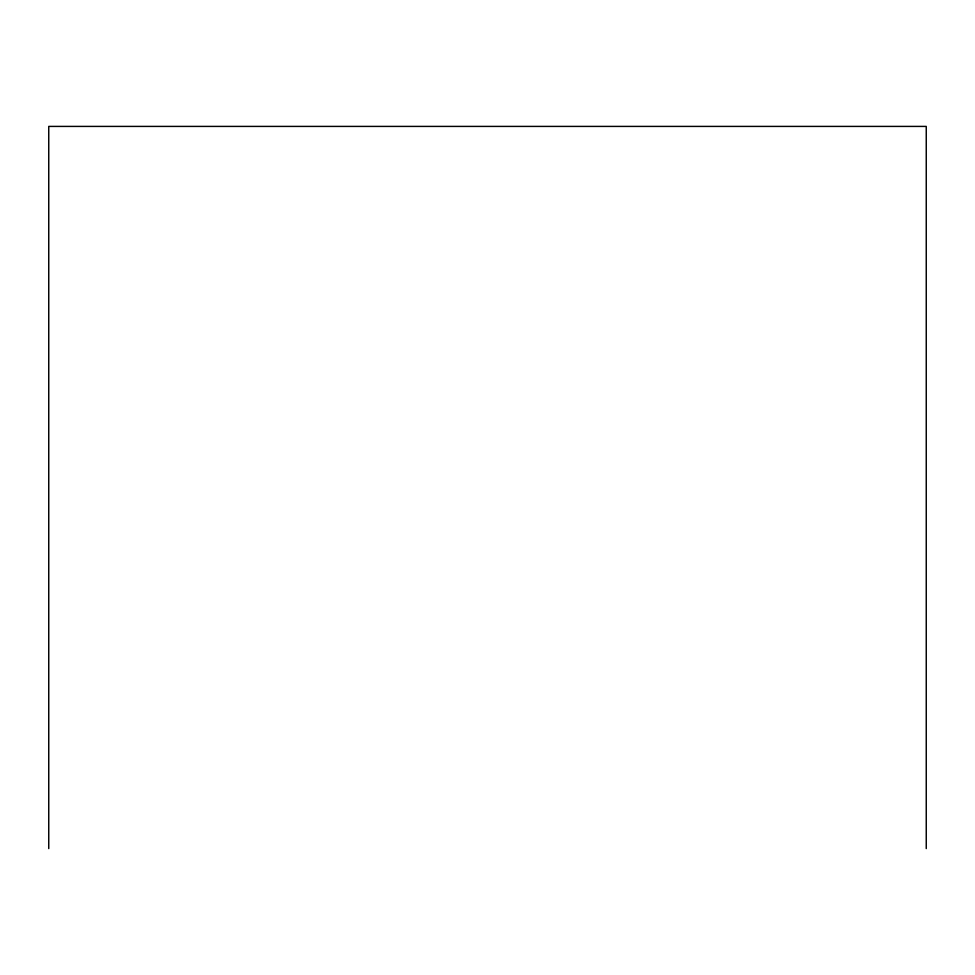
<?xml version="1.0" encoding="UTF-8"?>
<svg xmlns="http://www.w3.org/2000/svg" width="975" height="975" viewBox="0 0 975 975"><rect width="100%" height="100%" fill="white"/><g stroke="black" fill="none" stroke-linecap="round" stroke-linejoin="round"><path stroke-width="1.46" d="M926.25 848.591L926.25 126.409L48.75 126.409L48.75 848.591"/></g></svg>
